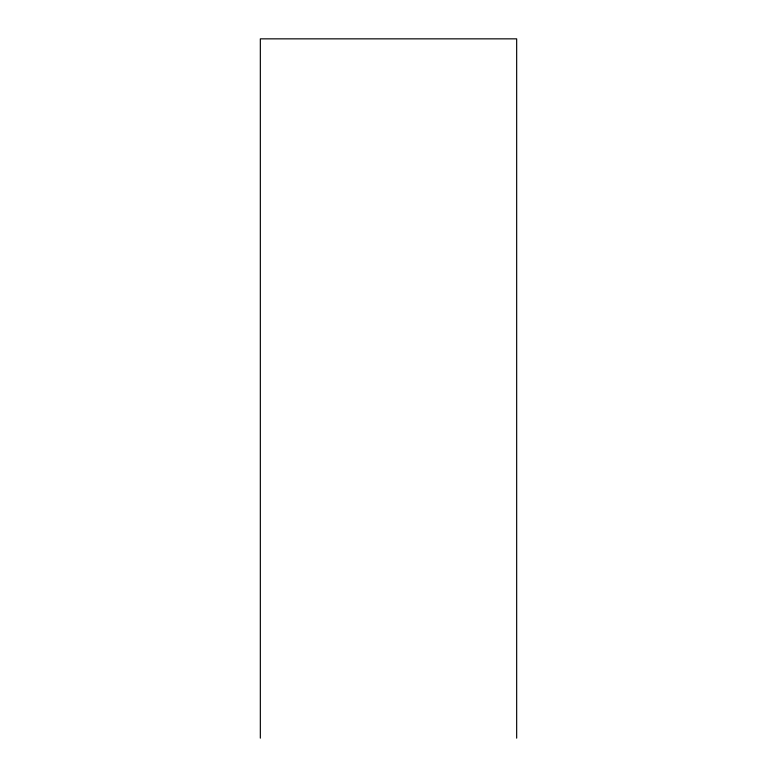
<?xml version="1.0" encoding="UTF-8"?>
<svg xmlns="http://www.w3.org/2000/svg" width="777" height="777" viewBox="0 0 777 777"><rect width="100%" height="100%" fill="white"/><g stroke="black" fill="none" stroke-linecap="round" stroke-linejoin="round"><path stroke-width="1.17" d="M516.666 738.15L516.666 38.85L260.334 38.85L260.334 738.15"/></g></svg>
